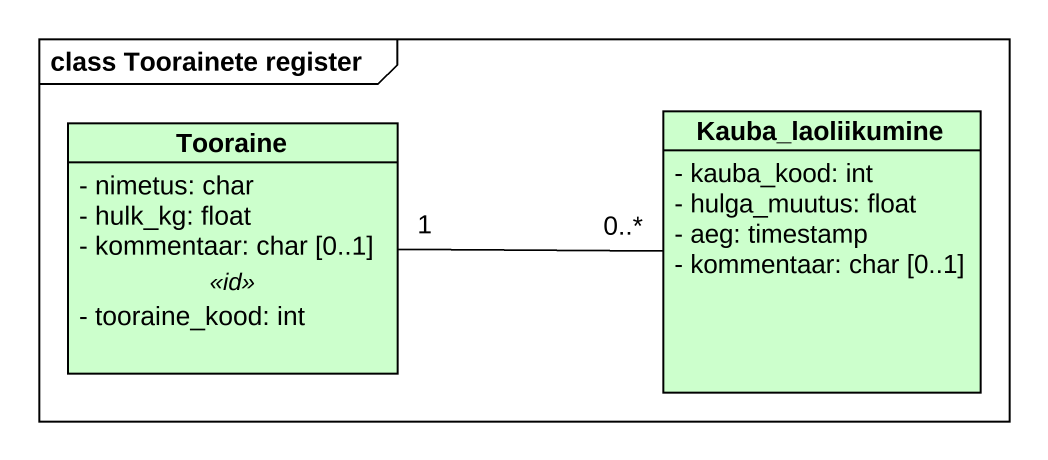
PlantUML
@startuml
mainframe class Toorainete register
hide circle
hide empty members
skinparam classAttributeIconSize 0
class Tooraine #CCFFCC {
  - nimetus: char
  - hulk_kg: float
  - kommentaar: char [0..1]
  .. <<id>> ..
  - tooraine_kood: int
}
class Kauba_laoliikumine #CCFFCC {
  - kauba_kood: int
  - hulga_muutus: float
  - aeg: timestamp
  - kommentaar: char [0..1]
}
Kauba_laoliikumine "0..*" -left- "1" Tooraine
@enduml
